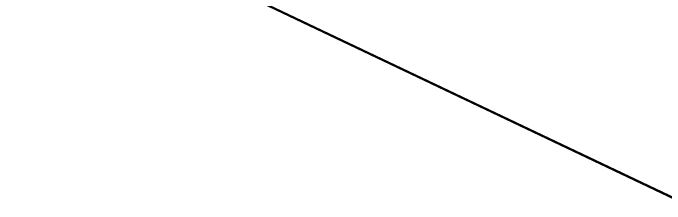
# Model space of a CAD drawing. Header units: metres. Extents: x -2743 to 126, y 13385 to 13916.
# Drawn here: x -1881.4671 to -1881.332, y 13636.041 to 13636.0806 of the extents above; entities that cross this region are included whole.
import ezdxf

# ---------------------------------------------------------------- set-up
doc = ezdxf.new("R2010")
doc.units = ezdxf.units.M
for name, color, linetype in [('link-улица Берзарина_Покрытия — Новые$0$ДВ_ПП_Газон_Р', 7, 'Continuous'), ('link-улица Берзарина_Покрытия — Новые$0$ДВ_ПП_Тип6_У_ТР_3м за счет Газона', 7, 'Continuous'), ('output[1-12]_3_ДЖКХ-24_03233up$0$Кабель электрический', 7, 'Continuous')]:
    doc.layers.add(name, color=color, linetype=linetype)

msp = doc.modelspace()

# ---------------------------------------------------------------- linework, layer by layer
at = {"layer": 'link-улица Берзарина_Покрытия — Новые$0$ДВ_ПП_Газон_Р'}
msp.add_lwpolyline([(-1862.92501, 13628.44782), (-1863.05903, 13627.87838), (-1866.50938, 13629.33143), (-1869.94505, 13630.81862), (-1873.36579, 13632.33983), (-1876.77135, 13633.89496), (-1879.18499, 13635.02201), (-1881.59058, 13636.16606), (-1883.98803, 13637.32706), (-1886.37725, 13638.50499), (-1886.23835, 13638.82964), (-1879.589, 13635.615), (-1876.6392, 13634.25465), (-1870.241, 13631.304), (-1862.92501, 13628.44782)], close=True, dxfattribs=at)
at = {"layer": 'link-улица Берзарина_Покрытия — Новые$0$ДВ_ПП_Тип6_У_ТР_3м за счет Газона'}
msp.add_lwpolyline([(-1869.94505, 13630.81862), (-1866.50938, 13629.33143), (-1863.05903, 13627.87838), (-1863.2721, 13626.97307), (-1869.69482, 13629.48051), (-1870.82837, 13629.92305), (-1871.91755, 13630.42535), (-1873.65772, 13631.22786), (-1876.30598, 13632.44915), (-1877.15816, 13632.84215), (-1878.50019, 13633.46105), (-1881.32797, 13634.78961), (-1883.00357, 13635.59968), (-1886.76651, 13637.41888), (-1886.82903, 13637.44911), (-1886.37725, 13638.50499), (-1883.98803, 13637.32706), (-1881.59058, 13636.16606), (-1879.18499, 13635.02201), (-1876.77135, 13633.89496), (-1873.36579, 13632.33983), (-1869.94505, 13630.81862)], close=True, dxfattribs=at)

# ---------------------------------------------------------------- texts
at = {"layer": 'output[1-12]_3_ДЖКХ-24_03233up$0$Кабель электрический'}
msp.add_text('4к.', height=1.2, dxfattribs=at).set_placement((-1881.49084, 13635.13753))

doc.saveas('drawing.dxf')
